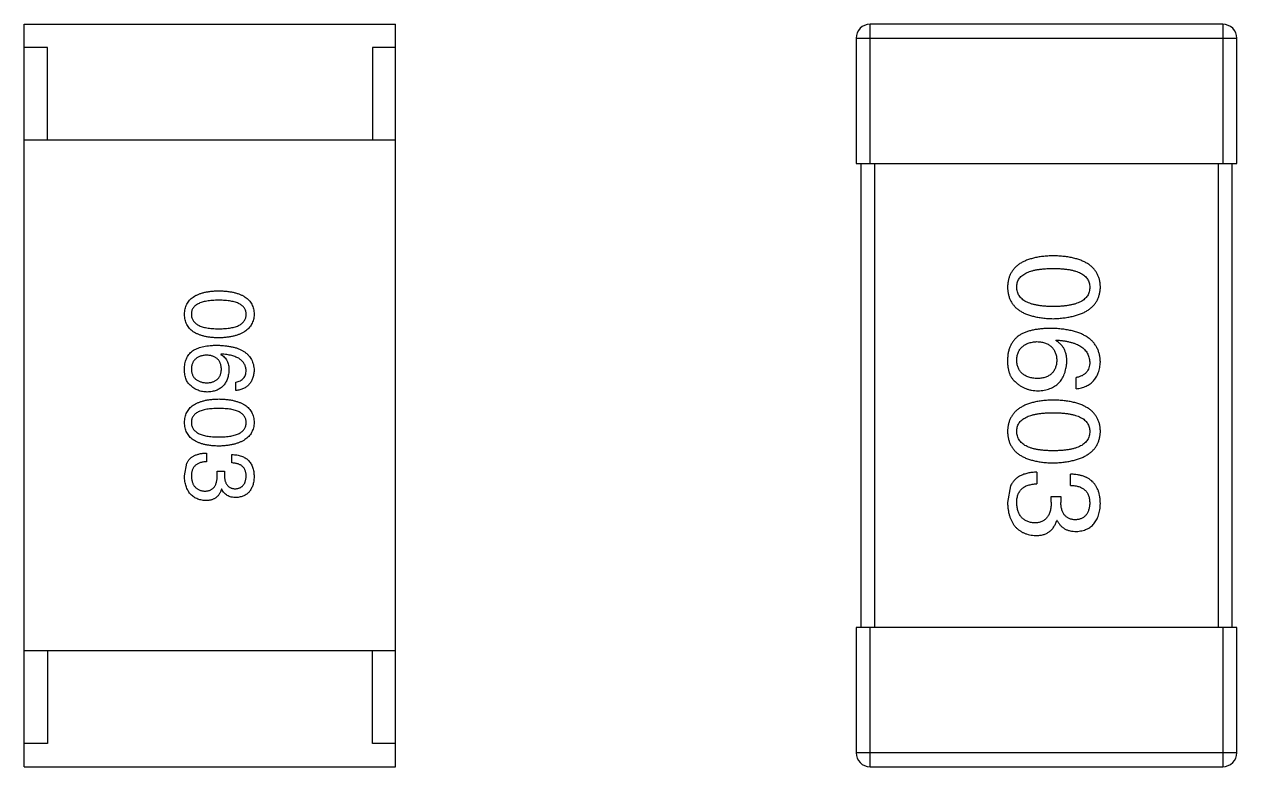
# Model space of a CAD drawing. Header units: inches. Extents: x -36 to 490, y -51 to 98.
# Drawn here: x 355.093 to 357.705, y 8.993 to 10.593 of the extents above; entities that cross this region are included whole.
import ezdxf

# ---------------------------------------------------------------- set-up
doc = ezdxf.new("R2010")
doc.units = ezdxf.units.IN
doc.header["$LTSCALE"] = 1.21
doc.header["$MEASUREMENT"] = 0
doc.layers.get('0').update_dxf_attribs({"linetype": 'CONTINUOUS'})

msp = doc.modelspace()

# ---------------------------------------------------------------- linework, layer by layer
at = {"color": 7, "linetype": 'Continuous'}
for p, q in [((355.0933, 8.9926), (355.0933, 10.5926)), ((355.0933, 10.5926), (355.8933, 10.5926)), ((355.8933, 8.9926), (355.8933, 10.5926)), ((356.9153, 10.2927), (356.9153, 10.5927)), ((357.6753, 10.5927), (356.9153, 10.5927)), ((357.6753, 10.5927), (357.6753, 10.2927)), ((356.8853, 10.5627), (356.8853, 10.2927)), ((356.8853, 10.5627), (357.7053, 10.5627)), ((357.7053, 10.2927), (357.7053, 10.5627)), ((355.1433, 10.5426), (355.0933, 10.5426)), ((355.1433, 10.3426), (355.1433, 10.5426)), ((355.8433, 10.5426), (355.8433, 10.3426)), ((355.8933, 10.5426), (355.8433, 10.5426)), ((355.8933, 10.3426), (355.0933, 10.3426)), ((356.8853, 10.2927), (357.7053, 10.2927)), ((356.8953, 10.2927), (356.8953, 9.2927)), ((356.9253, 9.2927), (356.9253, 10.2927)), ((357.6653, 10.2927), (357.6653, 9.2927)), ((357.6953, 9.2927), (357.6953, 10.2927)), ((357.3153, 9.911), (357.3164, 9.9121)), ((355.5172, 9.8821), (355.5164, 9.8813)), ((355.5492, 9.8035), (355.5492, 9.8215)), ((357.359, 9.8072), (357.359, 9.8312)), ((355.4861, 9.6687), (355.4861, 9.6498)), ((355.5402, 9.6474), (355.5402, 9.6654)), ((355.4385, 9.6195), (355.4434, 9.6465)), ((355.509, 9.6203), (355.509, 9.6293)), ((355.509, 9.6293), (355.5246, 9.6293)), ((355.5246, 9.6293), (355.5246, 9.6195)), ((357.2749, 9.6275), (357.2749, 9.6023)), ((357.347, 9.599), (357.347, 9.6231)), ((355.5189, 9.5908), (355.518, 9.5908)), ((357.2181, 9.5979), (357.2115, 9.5619)), ((357.3055, 9.563), (357.3055, 9.575)), ((357.3055, 9.575), (357.3263, 9.575)), ((357.3263, 9.575), (357.3263, 9.5619)), ((357.3186, 9.5236), (357.3175, 9.5236)), ((356.8853, 9.2927), (356.8853, 9.0227)), ((357.7053, 9.2927), (356.8853, 9.2927)), ((356.9153, 8.9927), (356.9153, 9.2927)), ((357.6753, 9.2927), (357.6753, 8.9927)), ((357.7053, 9.0227), (357.7053, 9.2927)), ((355.8933, 9.2426), (355.0933, 9.2426)), ((355.1433, 9.2426), (355.1433, 9.0426)), ((355.8433, 9.0426), (355.8433, 9.2426)), ((355.1433, 9.0426), (355.0933, 9.0426)), ((355.8933, 9.0426), (355.8433, 9.0426)), ((357.7053, 9.0227), (356.8853, 9.0227)), ((355.0933, 8.9926), (355.8933, 8.9926)), ((356.9153, 8.9927), (357.6753, 8.9927))]:
    msp.add_line(p, q, dxfattribs=at)
for centre, start, end in [((356.9153, 10.5627), 90, 180), ((357.6753, 10.5627), 0, 90), ((356.9153, 9.0227), 180, 270), ((357.6753, 9.0227), 270, 0)]:
    msp.add_arc(centre, 0.03, start, end, dxfattribs=at)
for points, knots in [([(357.3099, 10.0938), (357.3059, 10.0936), (357.2983, 10.0934), (357.2873, 10.0923), (357.277, 10.0909), (357.2674, 10.0888), (357.2586, 10.0864), (357.2506, 10.0834), (357.2432, 10.0799), (357.2367, 10.0759), (357.2308, 10.0714), (357.2258, 10.0664), (357.2215, 10.0609), (357.2179, 10.0549), (357.2152, 10.0483), (357.2131, 10.0413), (357.2119, 10.0338), (357.2116, 10.0286), (357.2115, 10.026)], [0, 0, 0, 0, 0.087693, 0.170223, 0.247496, 0.319826, 0.387768, 0.451403, 0.511459, 0.568358, 0.622671, 0.675251, 0.726739, 0.778422, 0.830759, 0.884394, 0.940865, 1, 1, 1, 1]), ([(357.4115, 10.026), (357.4114, 10.0286), (357.4112, 10.0338), (357.4099, 10.0413), (357.4077, 10.0483), (357.4049, 10.0549), (357.4012, 10.0609), (357.3968, 10.0664), (357.3916, 10.0714), (357.3855, 10.0759), (357.3787, 10.0799), (357.3712, 10.0834), (357.3628, 10.0864), (357.3537, 10.0888), (357.3439, 10.0909), (357.3332, 10.0923), (357.3218, 10.0934), (357.3139, 10.0936), (357.3099, 10.0938)], [0, 0, 0, 0, 0.057911, 0.113262, 0.165956, 0.217443, 0.268511, 0.319665, 0.372, 0.426129, 0.483365, 0.543779, 0.607756, 0.676562, 0.749704, 0.827713, 0.911177, 1, 1, 1, 1]), ([(357.2312, 10.026), (357.2312, 10.0276), (357.2314, 10.0308), (357.2323, 10.0355), (357.2338, 10.0398), (357.2361, 10.0438), (357.2388, 10.0474), (357.2422, 10.0508), (357.2463, 10.0538), (357.2509, 10.0565), (357.2562, 10.0588), (357.262, 10.0609), (357.2685, 10.0626), (357.2756, 10.064), (357.2833, 10.0651), (357.2916, 10.0659), (357.3005, 10.0664), (357.3067, 10.0664), (357.3099, 10.0664)], [0, 0, 0, 0, 0.049766, 0.097012, 0.143225, 0.188786, 0.235079, 0.282962, 0.333687, 0.387747, 0.445963, 0.508657, 0.576545, 0.649868, 0.72822, 0.812712, 0.903543, 1, 1, 1, 1]), ([(357.3099, 10.0664), (357.313, 10.0664), (357.3192, 10.0664), (357.3281, 10.0659), (357.3364, 10.0651), (357.3441, 10.0641), (357.3512, 10.0625), (357.3577, 10.0609), (357.3636, 10.0588), (357.3688, 10.0565), (357.3735, 10.0538), (357.3775, 10.0508), (357.3809, 10.0474), (357.3837, 10.0438), (357.3859, 10.0398), (357.3875, 10.0355), (357.3884, 10.0308), (357.3885, 10.0276), (357.3886, 10.026)], [0, 0, 0, 0, 0.096452, 0.187278, 0.271765, 0.350519, 0.423437, 0.491321, 0.554011, 0.612224, 0.666281, 0.717003, 0.764884, 0.811423, 0.856783, 0.902993, 0.950236, 1, 1, 1, 1]), ([(355.4385, 9.9676), (355.4386, 9.9696), (355.4388, 9.9734), (355.4397, 9.9791), (355.4413, 9.9843), (355.4433, 9.9892), (355.446, 9.9937), (355.4492, 9.9979), (355.453, 10.0016), (355.4574, 10.005), (355.4623, 10.008), (355.4678, 10.0106), (355.4738, 10.0128), (355.4805, 10.0147), (355.4876, 10.0162), (355.4953, 10.0173), (355.5036, 10.0181), (355.5093, 10.0183), (355.5123, 10.0184)], [0, 0, 0, 0, 0.059135, 0.115606, 0.169241, 0.221578, 0.273261, 0.324749, 0.377329, 0.431642, 0.488541, 0.548597, 0.612232, 0.680174, 0.752504, 0.829777, 0.912307, 1, 1, 1, 1]), ([(355.5123, 10.0184), (355.5153, 10.0183), (355.5213, 10.0181), (355.5298, 10.0173), (355.5378, 10.0162), (355.5452, 10.0147), (355.552, 10.0129), (355.5583, 10.0106), (355.5639, 10.008), (355.569, 10.005), (355.5736, 10.0016), (355.5775, 9.9979), (355.5808, 9.9938), (355.5836, 9.9892), (355.5857, 9.9843), (355.5873, 9.9791), (355.5883, 9.9734), (355.5884, 9.9696), (355.5885, 9.9676)], [0, 0, 0, 0, 0.088823, 0.172287, 0.250296, 0.323438, 0.392244, 0.456221, 0.516635, 0.573871, 0.628, 0.680335, 0.731489, 0.782557, 0.834044, 0.886738, 0.942089, 1, 1, 1, 1]), ([(357.2115, 10.026), (357.2116, 10.0234), (357.2119, 10.0182), (357.2131, 10.0107), (357.2152, 10.0037), (357.2179, 9.9971), (357.2215, 9.9911), (357.2258, 9.9856), (357.2308, 9.9806), (357.2366, 9.9761), (357.2432, 9.9721), (357.2505, 9.9686), (357.2586, 9.9656), (357.2674, 9.9632), (357.277, 9.9611), (357.2873, 9.9597), (357.2983, 9.9586), (357.3059, 9.9584), (357.3099, 9.9582)], [0, 0, 0, 0, 0.059134, 0.115603, 0.169236, 0.221572, 0.273254, 0.32474, 0.377319, 0.431815, 0.488555, 0.548609, 0.612242, 0.680182, 0.75251, 0.829782, 0.91231, 1, 1, 1, 1]), ([(357.3099, 9.9845), (357.3067, 9.9845), (357.3007, 9.9846), (357.2919, 9.985), (357.2836, 9.9858), (357.276, 9.987), (357.269, 9.9884), (357.2625, 9.9902), (357.2567, 9.9923), (357.2515, 9.9947), (357.2468, 9.9975), (357.2427, 10.0006), (357.2393, 10.004), (357.2364, 10.0078), (357.2342, 10.0119), (357.2325, 10.0163), (357.2315, 10.021), (357.2313, 10.0243), (357.2312, 10.026)], [0, 0, 0, 0, 0.094834, 0.184067, 0.267029, 0.344713, 0.417334, 0.484367, 0.546941, 0.604717, 0.65953, 0.710539, 0.759381, 0.806382, 0.853027, 0.900623, 0.949121, 1, 1, 1, 1]), ([(357.3099, 9.9582), (357.3139, 9.9584), (357.3217, 9.9588), (357.333, 9.9599), (357.3435, 9.9615), (357.3533, 9.9636), (357.3624, 9.9661), (357.3707, 9.9691), (357.3782, 9.9726), (357.385, 9.9766), (357.391, 9.9811), (357.3963, 9.9861), (357.4008, 9.9916), (357.4045, 9.9975), (357.4074, 10.004), (357.4096, 10.0109), (357.411, 10.0183), (357.4114, 10.0234), (357.4115, 10.026)], [0, 0, 0, 0, 0.088475, 0.171606, 0.249595, 0.322626, 0.391327, 0.455765, 0.516374, 0.573675, 0.628522, 0.681161, 0.732559, 0.783563, 0.83504, 0.887639, 0.942585, 1, 1, 1, 1]), ([(357.3886, 10.026), (357.3885, 10.0243), (357.3884, 10.0211), (357.3875, 10.0163), (357.3859, 10.0119), (357.3838, 10.0077), (357.3809, 10.004), (357.3775, 10.0005), (357.3735, 9.9975), (357.3688, 9.9947), (357.3636, 9.9923), (357.3577, 9.9902), (357.3512, 9.9884), (357.3441, 9.987), (357.3364, 9.9858), (357.3281, 9.985), (357.3192, 9.9846), (357.313, 9.9845), (357.3099, 9.9845)], [0, 0, 0, 0, 0.050604, 0.098688, 0.145699, 0.191791, 0.238625, 0.286717, 0.337546, 0.391814, 0.449755, 0.512106, 0.579685, 0.652048, 0.730262, 0.814146, 0.904281, 1, 1, 1, 1]), ([(355.5123, 9.9979), (355.5099, 9.9979), (355.5053, 9.9978), (355.4986, 9.9975), (355.4924, 9.9969), (355.4866, 9.9961), (355.4813, 9.995), (355.4764, 9.9938), (355.472, 9.9922), (355.4681, 9.9904), (355.4646, 9.9884), (355.4616, 9.9862), (355.459, 9.9837), (355.4569, 9.9809), (355.4552, 9.9779), (355.4541, 9.9747), (355.4534, 9.9712), (355.4533, 9.9688), (355.4533, 9.9676)], [0, 0, 0, 0, 0.096457, 0.187288, 0.27178, 0.350132, 0.423455, 0.491343, 0.554037, 0.612253, 0.666313, 0.717038, 0.764921, 0.811214, 0.856775, 0.902988, 0.950234, 1, 1, 1, 1]), ([(355.5713, 9.9676), (355.5713, 9.9688), (355.5712, 9.9712), (355.5705, 9.9747), (355.5693, 9.9779), (355.5677, 9.9809), (355.5656, 9.9836), (355.563, 9.9862), (355.56, 9.9884), (355.5565, 9.9904), (355.5526, 9.9922), (355.5482, 9.9938), (355.5433, 9.995), (355.538, 9.9961), (355.5322, 9.9969), (355.526, 9.9975), (355.5193, 9.9978), (355.5147, 9.9979), (355.5123, 9.9979)], [0, 0, 0, 0, 0.049764, 0.097007, 0.143217, 0.188577, 0.235116, 0.282997, 0.333719, 0.387776, 0.445989, 0.508679, 0.576563, 0.649481, 0.728235, 0.812722, 0.903548, 1, 1, 1, 1]), ([(355.5123, 9.9168), (355.5093, 9.9169), (355.5036, 9.9171), (355.4953, 9.9178), (355.4876, 9.9189), (355.4805, 9.9204), (355.4738, 9.9223), (355.4678, 9.9245), (355.4623, 9.9271), (355.4574, 9.9301), (355.453, 9.9335), (355.4492, 9.9373), (355.446, 9.9414), (355.4433, 9.9459), (355.4413, 9.9508), (355.4397, 9.9561), (355.4388, 9.9617), (355.4386, 9.9656), (355.4385, 9.9676)], [0, 0, 0, 0, 0.08769, 0.170218, 0.24749, 0.319818, 0.387758, 0.451391, 0.511445, 0.568185, 0.622681, 0.67526, 0.726746, 0.778428, 0.830764, 0.884397, 0.940866, 1, 1, 1, 1]), ([(355.4533, 9.9676), (355.4534, 9.9663), (355.4535, 9.9639), (355.4543, 9.9603), (355.4555, 9.957), (355.4572, 9.9539), (355.4593, 9.9511), (355.462, 9.9485), (355.465, 9.9462), (355.4685, 9.9441), (355.4724, 9.9423), (355.4768, 9.9407), (355.4816, 9.9394), (355.4869, 9.9383), (355.4926, 9.9375), (355.4988, 9.9369), (355.5054, 9.9365), (355.5099, 9.9364), (355.5123, 9.9364)], [0, 0, 0, 0, 0.050879, 0.099377, 0.146973, 0.193618, 0.240619, 0.289461, 0.34047, 0.395283, 0.453059, 0.515633, 0.582666, 0.655287, 0.732971, 0.815933, 0.905166, 1, 1, 1, 1]), ([(355.5123, 9.9364), (355.5147, 9.9364), (355.5193, 9.9365), (355.526, 9.9369), (355.5322, 9.9375), (355.538, 9.9383), (355.5433, 9.9394), (355.5482, 9.9407), (355.5526, 9.9423), (355.5565, 9.9441), (355.56, 9.9462), (355.563, 9.9485), (355.5656, 9.9511), (355.5677, 9.9539), (355.5693, 9.957), (355.5705, 9.9603), (355.5712, 9.9639), (355.5713, 9.9663), (355.5713, 9.9676)], [0, 0, 0, 0, 0.095719, 0.185854, 0.269738, 0.347952, 0.420315, 0.487894, 0.550245, 0.608186, 0.662454, 0.713283, 0.761375, 0.808209, 0.854301, 0.901312, 0.949396, 1, 1, 1, 1]), ([(355.5885, 9.9676), (355.5884, 9.9656), (355.5882, 9.9618), (355.5871, 9.9562), (355.5854, 9.9511), (355.5833, 9.9462), (355.5805, 9.9418), (355.5771, 9.9377), (355.5731, 9.9339), (355.5686, 9.9306), (355.5635, 9.9275), (355.5579, 9.9249), (355.5517, 9.9226), (355.5449, 9.9207), (355.5375, 9.9192), (355.5296, 9.918), (355.5212, 9.9171), (355.5153, 9.9169), (355.5123, 9.9168)], [0, 0, 0, 0, 0.057415, 0.112361, 0.16496, 0.216437, 0.267441, 0.318839, 0.371478, 0.426325, 0.483626, 0.544235, 0.608673, 0.677374, 0.750405, 0.828394, 0.911525, 1, 1, 1, 1]), ([(357.3055, 9.9372), (357.302, 9.9372), (357.2951, 9.9371), (357.2851, 9.9364), (357.2756, 9.9354), (357.2669, 9.9338), (357.2587, 9.9318), (357.2511, 9.9294), (357.2441, 9.9265), (357.2398, 9.9242), (357.2377, 9.923)], [0, 0, 0, 0, 0.151498, 0.29521, 0.430242, 0.557137, 0.677306, 0.790845, 0.898111, 1, 1, 1, 1]), ([(357.4115, 9.8651), (357.4113, 9.8679), (357.411, 9.8735), (357.4095, 9.8815), (357.4073, 9.8889), (357.4042, 9.8959), (357.4004, 9.9023), (357.3956, 9.9082), (357.3902, 9.9135), (357.3839, 9.9183), (357.3768, 9.9225), (357.369, 9.9263), (357.3603, 9.9294), (357.3509, 9.932), (357.3407, 9.9342), (357.3296, 9.9357), (357.3178, 9.9369), (357.3097, 9.9371), (357.3055, 9.9372)], [0, 0, 0, 0, 0.058957, 0.115262, 0.16907, 0.221312, 0.273147, 0.324961, 0.377649, 0.432026, 0.488925, 0.549039, 0.612912, 0.680653, 0.753056, 0.830314, 0.912483, 1, 1, 1, 1]), ([(355.4582, 9.8903), (355.4598, 9.8912), (355.463, 9.893), (355.4682, 9.8951), (355.4739, 9.8969), (355.48, 9.8984), (355.4866, 9.8996), (355.4937, 9.9004), (355.5012, 9.9009), (355.5064, 9.901), (355.509, 9.901)], [0, 0, 0, 0, 0.101889, 0.209155, 0.322694, 0.442863, 0.569758, 0.70479, 0.848502, 1, 1, 1, 1]), ([(355.509, 9.901), (355.5122, 9.9009), (355.5183, 9.9007), (355.5271, 9.8999), (355.5354, 9.8987), (355.5431, 9.8971), (355.5501, 9.8952), (355.5566, 9.8928), (355.5625, 9.89), (355.5678, 9.8868), (355.5725, 9.8832), (355.5766, 9.8792), (355.5802, 9.8748), (355.583, 9.87), (355.5853, 9.8648), (355.587, 9.8592), (355.5881, 9.8532), (355.5884, 9.849), (355.5885, 9.8469)], [0, 0, 0, 0, 0.087517, 0.169686, 0.246944, 0.319347, 0.387088, 0.450961, 0.511075, 0.567974, 0.622351, 0.675039, 0.726853, 0.778688, 0.83093, 0.884738, 0.941043, 1, 1, 1, 1]), ([(357.2377, 9.923), (357.2357, 9.9215), (357.2318, 9.9186), (357.2266, 9.9134), (357.2222, 9.9077), (357.2185, 9.9015), (357.2155, 9.8948), (357.2134, 9.8875), (357.212, 9.8798), (357.2117, 9.8744), (357.2115, 9.8717)], [0, 0, 0, 0, 0.125033, 0.246266, 0.36603, 0.485265, 0.606781, 0.732144, 0.862551, 1, 1, 1, 1]), ([(357.2312, 9.8673), (357.2312, 9.8689), (357.2314, 9.872), (357.2321, 9.8765), (357.233, 9.8807), (357.2343, 9.8846), (357.2358, 9.8883), (357.2378, 9.8916), (357.24, 9.8947), (357.2427, 9.8974), (357.2455, 9.8999), (357.2488, 9.902), (357.2523, 9.9039), (357.2562, 9.9055), (357.2604, 9.9067), (357.265, 9.9077), (357.2698, 9.9085), (357.2732, 9.9087), (357.2749, 9.9088)], [0, 0, 0, 0, 0.070403, 0.137196, 0.200053, 0.260887, 0.31876, 0.37535, 0.430743, 0.485927, 0.541678, 0.598832, 0.657726, 0.719441, 0.783504, 0.851852, 0.923533, 1, 1, 1, 1]), ([(357.2749, 9.9088), (357.2766, 9.9087), (357.2798, 9.9085), (357.2846, 9.9078), (357.289, 9.9068), (357.2931, 9.9055), (357.2969, 9.904), (357.3004, 9.9022), (357.3035, 9.9001), (357.3063, 9.8977), (357.3089, 9.895), (357.3111, 9.892), (357.313, 9.8888), (357.3145, 9.8852), (357.3158, 9.8814), (357.3167, 9.8773), (357.3173, 9.8729), (357.3175, 9.8699), (357.3175, 9.8684)], [0, 0, 0, 0, 0.076072, 0.148369, 0.216753, 0.281358, 0.342792, 0.401604, 0.458929, 0.514444, 0.569818, 0.625343, 0.681554, 0.739608, 0.800134, 0.863477, 0.929547, 1, 1, 1, 1]), ([(357.3394, 9.8651), (357.3393, 9.8677), (357.3392, 9.8728), (357.3381, 9.8802), (357.3361, 9.8869), (357.3336, 9.893), (357.3301, 9.8985), (357.326, 9.9034), (357.321, 9.9076), (357.3172, 9.9099), (357.3153, 9.911)], [0, 0, 0, 0, 0.144617, 0.279572, 0.40596, 0.526097, 0.64389, 0.760003, 0.877724, 1, 1, 1, 1]), ([(357.3164, 9.9121), (357.3192, 9.9119), (357.3247, 9.9115), (357.3327, 9.9105), (357.3401, 9.9092), (357.347, 9.9076), (357.3534, 9.9057), (357.3593, 9.9036), (357.3646, 9.9011), (357.3694, 9.8983), (357.3737, 9.8952), (357.3774, 9.8918), (357.3807, 9.8881), (357.3833, 9.8841), (357.3855, 9.8798), (357.387, 9.8751), (357.3882, 9.8702), (357.3884, 9.8668), (357.3886, 9.8651)], [0, 0, 0, 0, 0.089218, 0.173709, 0.252753, 0.326963, 0.397099, 0.462534, 0.524018, 0.582178, 0.637235, 0.689955, 0.741228, 0.791618, 0.841661, 0.892925, 0.945259, 1, 1, 1, 1]), ([(355.4385, 9.8518), (355.4386, 9.8539), (355.4389, 9.8579), (355.44, 9.8637), (355.4415, 9.8691), (355.4438, 9.8742), (355.4465, 9.8789), (355.4498, 9.8831), (355.4537, 9.887), (355.4567, 9.8892), (355.4582, 9.8903)], [0, 0, 0, 0, 0.137449, 0.267856, 0.393219, 0.514735, 0.63397, 0.753734, 0.874967, 1, 1, 1, 1]), ([(355.4861, 9.8797), (355.4848, 9.8796), (355.4823, 9.8795), (355.4786, 9.8789), (355.4752, 9.8781), (355.4721, 9.8772), (355.4691, 9.876), (355.4665, 9.8746), (355.464, 9.873), (355.4619, 9.8711), (355.4599, 9.8691), (355.4582, 9.8668), (355.4568, 9.8643), (355.4556, 9.8615), (355.4546, 9.8586), (355.4539, 9.8554), (355.4534, 9.8521), (355.4533, 9.8497), (355.4533, 9.8485)], [0, 0, 0, 0, 0.076467, 0.148148, 0.216496, 0.280559, 0.342274, 0.401168, 0.458322, 0.514073, 0.569257, 0.62465, 0.68124, 0.739113, 0.799947, 0.862804, 0.929597, 1, 1, 1, 1]), ([(355.518, 9.8494), (355.518, 9.8505), (355.5179, 9.8528), (355.5174, 9.8561), (355.5167, 9.8591), (355.5158, 9.862), (355.5146, 9.8647), (355.5132, 9.8671), (355.5116, 9.8693), (355.5097, 9.8713), (355.5075, 9.8731), (355.5052, 9.8747), (355.5026, 9.8761), (355.4997, 9.8772), (355.4966, 9.8782), (355.4933, 9.8789), (355.4898, 9.8794), (355.4873, 9.8796), (355.4861, 9.8797)], [0, 0, 0, 0, 0.070453, 0.136523, 0.199866, 0.260392, 0.318446, 0.374657, 0.430182, 0.485556, 0.541071, 0.598396, 0.657208, 0.718642, 0.783247, 0.851631, 0.923928, 1, 1, 1, 1]), ([(355.5164, 9.8813), (355.5178, 9.8805), (355.5206, 9.8788), (355.5244, 9.8756), (355.5275, 9.8719), (355.5301, 9.8678), (355.532, 9.8632), (355.5334, 9.8582), (355.5343, 9.8527), (355.5344, 9.8489), (355.5344, 9.8469)], [0, 0, 0, 0, 0.122276, 0.239997, 0.35611, 0.473903, 0.59404, 0.720428, 0.855383, 1, 1, 1, 1]), ([(355.5713, 9.8469), (355.5712, 9.8482), (355.571, 9.8507), (355.5702, 9.8544), (355.569, 9.8579), (355.5673, 9.8611), (355.5654, 9.8642), (355.563, 9.8669), (355.5601, 9.8694), (355.557, 9.8718), (355.5534, 9.8739), (355.5494, 9.8757), (355.545, 9.8774), (355.5402, 9.8788), (355.535, 9.88), (355.5294, 9.8809), (355.5234, 9.8817), (355.5193, 9.882), (355.5172, 9.8821)], [0, 0, 0, 0, 0.054741, 0.107075, 0.158339, 0.208382, 0.258772, 0.310045, 0.362765, 0.417822, 0.475982, 0.537466, 0.602901, 0.673037, 0.747247, 0.826291, 0.910782, 1, 1, 1, 1]), ([(355.4508, 9.8149), (355.4498, 9.8159), (355.4476, 9.8178), (355.445, 9.8212), (355.4428, 9.8251), (355.4411, 9.8296), (355.4397, 9.8344), (355.4389, 9.8398), (355.4384, 9.8457), (355.4385, 9.8497), (355.4385, 9.8518)], [0, 0, 0, 0, 0.105033, 0.21147, 0.321511, 0.438526, 0.563605, 0.698055, 0.843218, 1, 1, 1, 1]), ([(355.4533, 9.8485), (355.4534, 9.8474), (355.4536, 9.8453), (355.4541, 9.8422), (355.4549, 9.8393), (355.4559, 9.8366), (355.4572, 9.8341), (355.4587, 9.8318), (355.4605, 9.8297), (355.4625, 9.8278), (355.4647, 9.8261), (355.4672, 9.8246), (355.4699, 9.8233), (355.4728, 9.8222), (355.476, 9.8213), (355.4794, 9.8206), (355.4831, 9.8201), (355.4856, 9.8199), (355.4869, 9.8199)], [0, 0, 0, 0, 0.066682, 0.130303, 0.190802, 0.248749, 0.30534, 0.361219, 0.415721, 0.471765, 0.528279, 0.586428, 0.64659, 0.710143, 0.776461, 0.846692, 0.921137, 1, 1, 1, 1]), ([(355.4869, 9.8199), (355.4881, 9.8199), (355.4905, 9.8201), (355.494, 9.8206), (355.4972, 9.8214), (355.5002, 9.8222), (355.5029, 9.8234), (355.5055, 9.8247), (355.5078, 9.8263), (355.5099, 9.828), (355.5117, 9.83), (355.5133, 9.8321), (355.5147, 9.8345), (355.5158, 9.8371), (355.5168, 9.8399), (355.5174, 9.8429), (355.5179, 9.846), (355.518, 9.8482), (355.518, 9.8494)], [0, 0, 0, 0, 0.076288, 0.14871, 0.216387, 0.281386, 0.342528, 0.402111, 0.4591, 0.514852, 0.569974, 0.625644, 0.682226, 0.740156, 0.800362, 0.863471, 0.930116, 1, 1, 1, 1]), ([(357.2115, 9.8717), (357.2115, 9.8689), (357.2114, 9.8634), (357.212, 9.8556), (357.2131, 9.8485), (357.2149, 9.842), (357.2172, 9.8361), (357.2202, 9.8309), (357.2237, 9.8263), (357.2265, 9.8237), (357.2279, 9.8225)], [0, 0, 0, 0, 0.156782, 0.301945, 0.436395, 0.561474, 0.678489, 0.78853, 0.894967, 1, 1, 1, 1]), ([(357.276, 9.829), (357.2743, 9.8291), (357.2709, 9.8294), (357.266, 9.8301), (357.2615, 9.831), (357.2572, 9.8322), (357.2533, 9.8336), (357.2497, 9.8354), (357.2464, 9.8373), (357.2435, 9.8396), (357.2408, 9.8422), (357.2384, 9.845), (357.2364, 9.848), (357.2347, 9.8514), (357.2333, 9.855), (357.2323, 9.8588), (357.2316, 9.863), (357.2313, 9.8658), (357.2312, 9.8673)], [0, 0, 0, 0, 0.078863, 0.153308, 0.223539, 0.289857, 0.35341, 0.413572, 0.471721, 0.528235, 0.584279, 0.638781, 0.69466, 0.751251, 0.809198, 0.869697, 0.933318, 1, 1, 1, 1]), ([(357.3175, 9.8684), (357.3175, 9.8669), (357.3173, 9.864), (357.3167, 9.8597), (357.3158, 9.8557), (357.3146, 9.852), (357.313, 9.8486), (357.3112, 9.8454), (357.3091, 9.8425), (357.3066, 9.8399), (357.3038, 9.8376), (357.3008, 9.8355), (357.2974, 9.8338), (357.2937, 9.8322), (357.2897, 9.831), (357.2854, 9.83), (357.2808, 9.8294), (357.2776, 9.8291), (357.276, 9.829)], [0, 0, 0, 0, 0.069884, 0.136529, 0.199638, 0.259844, 0.317774, 0.374356, 0.430026, 0.485148, 0.5409, 0.597889, 0.657472, 0.718614, 0.783613, 0.85129, 0.923712, 1, 1, 1, 1]), ([(357.2771, 9.8028), (357.2794, 9.8029), (357.284, 9.8032), (357.2906, 9.8042), (357.2968, 9.8056), (357.3027, 9.8074), (357.3081, 9.8097), (357.313, 9.8125), (357.3176, 9.8157), (357.3217, 9.8194), (357.3254, 9.8236), (357.3287, 9.8281), (357.3315, 9.8332), (357.3339, 9.8387), (357.336, 9.8447), (357.3375, 9.8511), (357.3387, 9.8579), (357.3392, 9.8627), (357.3394, 9.8651)], [0, 0, 0, 0, 0.071527, 0.139094, 0.20346, 0.264939, 0.323904, 0.381383, 0.437591, 0.493343, 0.549401, 0.606085, 0.664838, 0.725424, 0.788712, 0.855452, 0.925772, 1, 1, 1, 1]), ([(357.3886, 9.8651), (357.3885, 9.8628), (357.3884, 9.8585), (357.3869, 9.8524), (357.3846, 9.847), (357.3813, 9.8423), (357.3771, 9.8383), (357.3719, 9.8352), (357.3658, 9.8327), (357.3614, 9.8317), (357.359, 9.8312)], [0, 0, 0, 0, 0.136586, 0.261496, 0.378089, 0.490612, 0.605522, 0.725767, 0.8561, 1, 1, 1, 1]), ([(357.359, 9.8072), (357.361, 9.8074), (357.3649, 9.8079), (357.3706, 9.8092), (357.3759, 9.8108), (357.3808, 9.8128), (357.3853, 9.8151), (357.3895, 9.8178), (357.3934, 9.8209), (357.3968, 9.8243), (357.3999, 9.8282), (357.4027, 9.8323), (357.4051, 9.8369), (357.4071, 9.8419), (357.4088, 9.8472), (357.4101, 9.8528), (357.411, 9.8588), (357.4113, 9.863), (357.4115, 9.8651)], [0, 0, 0, 0, 0.06947, 0.136096, 0.199592, 0.260665, 0.319672, 0.377156, 0.433415, 0.489984, 0.546535, 0.604276, 0.663499, 0.725182, 0.788953, 0.855683, 0.926216, 1, 1, 1, 1]), ([(355.5344, 9.8469), (355.5343, 9.8451), (355.5339, 9.8415), (355.533, 9.8364), (355.5319, 9.8316), (355.5304, 9.8271), (355.5285, 9.823), (355.5264, 9.8192), (355.5239, 9.8158), (355.5212, 9.8126), (355.5181, 9.8098), (355.5146, 9.8075), (355.5109, 9.8053), (355.5069, 9.8036), (355.5025, 9.8023), (355.4979, 9.8012), (355.4929, 9.8005), (355.4895, 9.8003), (355.4877, 9.8002)], [0, 0, 0, 0, 0.074228, 0.144548, 0.211288, 0.274576, 0.335162, 0.393915, 0.450599, 0.506657, 0.562409, 0.618617, 0.676096, 0.735061, 0.79654, 0.860906, 0.928473, 1, 1, 1, 1]), ([(355.5492, 9.8215), (355.5509, 9.8219), (355.5542, 9.8226), (355.5588, 9.8244), (355.5627, 9.8268), (355.5659, 9.8298), (355.5683, 9.8333), (355.5701, 9.8374), (355.5712, 9.842), (355.5713, 9.8452), (355.5713, 9.8469)], [0, 0, 0, 0, 0.1439, 0.274233, 0.394478, 0.509388, 0.621911, 0.738504, 0.863414, 1, 1, 1, 1]), ([(355.5885, 9.8469), (355.5884, 9.8453), (355.5881, 9.8422), (355.5874, 9.8377), (355.5865, 9.8334), (355.5852, 9.8295), (355.5837, 9.8258), (355.5819, 9.8223), (355.5798, 9.8192), (355.5775, 9.8163), (355.5749, 9.8137), (355.572, 9.8114), (355.5689, 9.8094), (355.5655, 9.8076), (355.5618, 9.8061), (355.5578, 9.805), (355.5536, 9.804), (355.5507, 9.8036), (355.5492, 9.8035)], [0, 0, 0, 0, 0.073784, 0.144317, 0.211047, 0.274818, 0.336501, 0.395724, 0.453465, 0.510016, 0.566585, 0.622844, 0.680328, 0.739335, 0.800408, 0.863904, 0.93053, 1, 1, 1, 1]), ([(357.2279, 9.8225), (357.2296, 9.8209), (357.2331, 9.8178), (357.2386, 9.8138), (357.2445, 9.8104), (357.2505, 9.8076), (357.2568, 9.8055), (357.2634, 9.8039), (357.2701, 9.803), (357.2747, 9.8029), (357.2771, 9.8028)], [0, 0, 0, 0, 0.129393, 0.255335, 0.378531, 0.500878, 0.622934, 0.746191, 0.87096, 1, 1, 1, 1]), ([(355.4877, 9.8002), (355.486, 9.8002), (355.4825, 9.8003), (355.4774, 9.801), (355.4725, 9.8022), (355.4678, 9.8038), (355.4633, 9.8059), (355.4589, 9.8084), (355.4547, 9.8114), (355.4521, 9.8138), (355.4508, 9.8149)], [0, 0, 0, 0, 0.12904, 0.253809, 0.377066, 0.499122, 0.621469, 0.744665, 0.870607, 1, 1, 1, 1]), ([(355.4385, 9.7344), (355.4386, 9.7364), (355.4388, 9.7403), (355.4397, 9.7459), (355.4413, 9.7512), (355.4433, 9.7561), (355.446, 9.7606), (355.4492, 9.7647), (355.453, 9.7685), (355.4574, 9.7718), (355.4623, 9.7749), (355.4678, 9.7774), (355.4738, 9.7797), (355.4805, 9.7816), (355.4876, 9.7831), (355.4953, 9.7842), (355.5036, 9.7849), (355.5093, 9.7851), (355.5123, 9.7852)], [0, 0, 0, 0, 0.059135, 0.115606, 0.169241, 0.221578, 0.273261, 0.324749, 0.377329, 0.431642, 0.488541, 0.548597, 0.612232, 0.680174, 0.752504, 0.829777, 0.912307, 1, 1, 1, 1]), ([(355.5123, 9.7852), (355.5153, 9.7851), (355.5213, 9.7849), (355.5298, 9.7842), (355.5378, 9.7831), (355.5452, 9.7816), (355.552, 9.7797), (355.5583, 9.7774), (355.5639, 9.7749), (355.569, 9.7718), (355.5736, 9.7685), (355.5775, 9.7647), (355.5808, 9.7606), (355.5836, 9.7561), (355.5857, 9.7512), (355.5873, 9.7459), (355.5883, 9.7403), (355.5884, 9.7364), (355.5885, 9.7344)], [0, 0, 0, 0, 0.088823, 0.172287, 0.250296, 0.323438, 0.392244, 0.456221, 0.516635, 0.573871, 0.628, 0.680335, 0.731489, 0.782557, 0.834044, 0.886738, 0.942089, 1, 1, 1, 1]), ([(357.3099, 9.7829), (357.3059, 9.7828), (357.2983, 9.7825), (357.2873, 9.7815), (357.277, 9.78), (357.2674, 9.778), (357.2586, 9.7755), (357.2506, 9.7725), (357.2432, 9.769), (357.2367, 9.765), (357.2308, 9.7606), (357.2258, 9.7555), (357.2215, 9.75), (357.2179, 9.744), (357.2152, 9.7375), (357.2131, 9.7305), (357.2119, 9.723), (357.2116, 9.7178), (357.2115, 9.7151)], [0, 0, 0, 0, 0.087693, 0.170223, 0.247496, 0.319826, 0.387768, 0.451403, 0.511459, 0.568358, 0.622671, 0.675251, 0.726739, 0.778422, 0.830759, 0.884394, 0.940865, 1, 1, 1, 1]), ([(357.4115, 9.7151), (357.4114, 9.7178), (357.4112, 9.723), (357.4099, 9.7305), (357.4077, 9.7375), (357.4049, 9.744), (357.4012, 9.75), (357.3968, 9.7555), (357.3916, 9.7606), (357.3855, 9.765), (357.3787, 9.769), (357.3712, 9.7725), (357.3628, 9.7755), (357.3537, 9.778), (357.3439, 9.78), (357.3332, 9.7815), (357.3218, 9.7825), (357.3139, 9.7828), (357.3099, 9.7829)], [0, 0, 0, 0, 0.057911, 0.113262, 0.165956, 0.217443, 0.268511, 0.319665, 0.372, 0.426129, 0.483365, 0.543779, 0.607756, 0.676562, 0.749704, 0.827713, 0.911177, 1, 1, 1, 1]), ([(355.5123, 9.7648), (355.5099, 9.7647), (355.5053, 9.7647), (355.4986, 9.7643), (355.4924, 9.7638), (355.4866, 9.763), (355.4813, 9.7618), (355.4764, 9.7606), (355.472, 9.7591), (355.4681, 9.7573), (355.4646, 9.7553), (355.4616, 9.753), (355.459, 9.7505), (355.4569, 9.7477), (355.4552, 9.7448), (355.4541, 9.7415), (355.4534, 9.738), (355.4533, 9.7357), (355.4533, 9.7344)], [0, 0, 0, 0, 0.096457, 0.187288, 0.27178, 0.350132, 0.423455, 0.491343, 0.554037, 0.612253, 0.666313, 0.717038, 0.764921, 0.811214, 0.856775, 0.902988, 0.950234, 1, 1, 1, 1]), ([(355.5713, 9.7344), (355.5713, 9.7357), (355.5712, 9.738), (355.5705, 9.7415), (355.5693, 9.7448), (355.5677, 9.7478), (355.5656, 9.7505), (355.563, 9.753), (355.56, 9.7553), (355.5565, 9.7573), (355.5526, 9.7591), (355.5482, 9.7606), (355.5433, 9.7618), (355.538, 9.763), (355.5322, 9.7638), (355.526, 9.7643), (355.5193, 9.7647), (355.5147, 9.7647), (355.5123, 9.7648)], [0, 0, 0, 0, 0.049764, 0.097007, 0.143217, 0.188577, 0.235116, 0.282997, 0.333719, 0.387776, 0.445989, 0.508679, 0.576563, 0.649481, 0.728235, 0.812722, 0.903548, 1, 1, 1, 1]), ([(357.2312, 9.7151), (357.2312, 9.7168), (357.2314, 9.72), (357.2323, 9.7246), (357.2338, 9.7289), (357.2361, 9.7329), (357.2388, 9.7366), (357.2422, 9.7399), (357.2463, 9.7429), (357.2509, 9.7456), (357.2562, 9.748), (357.262, 9.75), (357.2685, 9.7517), (357.2756, 9.7532), (357.2833, 9.7542), (357.2916, 9.755), (357.3005, 9.7555), (357.3067, 9.7555), (357.3099, 9.7556)], [0, 0, 0, 0, 0.049766, 0.097012, 0.143225, 0.188786, 0.235079, 0.282962, 0.333687, 0.387747, 0.445963, 0.508657, 0.576545, 0.649868, 0.72822, 0.812712, 0.903543, 1, 1, 1, 1]), ([(357.3099, 9.7556), (357.313, 9.7555), (357.3192, 9.7555), (357.3281, 9.755), (357.3364, 9.7542), (357.3441, 9.7532), (357.3512, 9.7517), (357.3577, 9.75), (357.3636, 9.748), (357.3688, 9.7456), (357.3735, 9.7429), (357.3775, 9.7399), (357.3809, 9.7366), (357.3837, 9.7329), (357.3859, 9.7289), (357.3875, 9.7246), (357.3884, 9.72), (357.3885, 9.7168), (357.3886, 9.7151)], [0, 0, 0, 0, 0.096452, 0.187278, 0.271765, 0.350519, 0.423437, 0.491321, 0.554011, 0.612224, 0.666281, 0.717003, 0.764884, 0.811423, 0.856783, 0.902993, 0.950236, 1, 1, 1, 1]), ([(355.5123, 9.6836), (355.5093, 9.6837), (355.5036, 9.6839), (355.4953, 9.6847), (355.4876, 9.6858), (355.4805, 9.6873), (355.4738, 9.6892), (355.4678, 9.6914), (355.4623, 9.694), (355.4574, 9.697), (355.453, 9.7004), (355.4492, 9.7041), (355.446, 9.7083), (355.4433, 9.7128), (355.4413, 9.7177), (355.4397, 9.7229), (355.4388, 9.7286), (355.4386, 9.7324), (355.4385, 9.7344)], [0, 0, 0, 0, 0.08769, 0.170218, 0.24749, 0.319818, 0.387758, 0.451391, 0.511445, 0.568185, 0.622681, 0.67526, 0.726746, 0.778428, 0.830764, 0.884397, 0.940866, 1, 1, 1, 1]), ([(355.4533, 9.7344), (355.4534, 9.7332), (355.4535, 9.7307), (355.4543, 9.7271), (355.4555, 9.7238), (355.4572, 9.7207), (355.4593, 9.7179), (355.462, 9.7154), (355.465, 9.713), (355.4685, 9.711), (355.4724, 9.7091), (355.4768, 9.7076), (355.4816, 9.7062), (355.4869, 9.7051), (355.4926, 9.7043), (355.4988, 9.7037), (355.5054, 9.7033), (355.5099, 9.7033), (355.5123, 9.7033)], [0, 0, 0, 0, 0.050879, 0.099377, 0.146973, 0.193618, 0.240619, 0.289461, 0.34047, 0.395283, 0.453059, 0.515633, 0.582666, 0.655287, 0.732971, 0.815933, 0.905166, 1, 1, 1, 1]), ([(355.5123, 9.7033), (355.5147, 9.7033), (355.5193, 9.7033), (355.526, 9.7037), (355.5322, 9.7043), (355.538, 9.7051), (355.5433, 9.7062), (355.5482, 9.7075), (355.5526, 9.7091), (355.5565, 9.7109), (355.56, 9.713), (355.563, 9.7153), (355.5656, 9.7179), (355.5677, 9.7207), (355.5693, 9.7238), (355.5705, 9.7271), (355.5712, 9.7307), (355.5713, 9.7332), (355.5713, 9.7344)], [0, 0, 0, 0, 0.095719, 0.185854, 0.269738, 0.347952, 0.420315, 0.487894, 0.550245, 0.608186, 0.662454, 0.713283, 0.761375, 0.808209, 0.854301, 0.901312, 0.949396, 1, 1, 1, 1]), ([(355.5885, 9.7344), (355.5884, 9.7325), (355.5882, 9.7286), (355.5871, 9.7231), (355.5854, 9.7179), (355.5833, 9.7131), (355.5805, 9.7086), (355.5771, 9.7045), (355.5731, 9.7008), (355.5686, 9.6974), (355.5635, 9.6944), (355.5579, 9.6918), (355.5517, 9.6895), (355.5449, 9.6876), (355.5375, 9.6861), (355.5296, 9.6848), (355.5212, 9.684), (355.5153, 9.6837), (355.5123, 9.6836)], [0, 0, 0, 0, 0.057415, 0.112361, 0.16496, 0.216437, 0.267441, 0.318839, 0.371478, 0.426325, 0.483626, 0.544235, 0.608673, 0.677374, 0.750405, 0.828394, 0.911525, 1, 1, 1, 1]), ([(357.2115, 9.7151), (357.2116, 9.7125), (357.2119, 9.7073), (357.2131, 9.6998), (357.2152, 9.6928), (357.2179, 9.6863), (357.2215, 9.6802), (357.2258, 9.6747), (357.2308, 9.6697), (357.2366, 9.6652), (357.2432, 9.6612), (357.2505, 9.6578), (357.2586, 9.6548), (357.2674, 9.6523), (357.277, 9.6503), (357.2873, 9.6488), (357.2983, 9.6478), (357.3059, 9.6475), (357.3099, 9.6474)], [0, 0, 0, 0, 0.059134, 0.115603, 0.169236, 0.221572, 0.273254, 0.32474, 0.377319, 0.431815, 0.488555, 0.548609, 0.612242, 0.680182, 0.75251, 0.829782, 0.91231, 1, 1, 1, 1]), ([(357.3099, 9.6736), (357.3067, 9.6736), (357.3007, 9.6737), (357.2919, 9.6742), (357.2836, 9.675), (357.276, 9.6761), (357.269, 9.6775), (357.2625, 9.6793), (357.2567, 9.6814), (357.2515, 9.6838), (357.2468, 9.6866), (357.2427, 9.6897), (357.2393, 9.6931), (357.2364, 9.6969), (357.2342, 9.701), (357.2325, 9.7054), (357.2315, 9.7102), (357.2313, 9.7135), (357.2312, 9.7151)], [0, 0, 0, 0, 0.094834, 0.184067, 0.267029, 0.344713, 0.417334, 0.484367, 0.546941, 0.604717, 0.65953, 0.710539, 0.759381, 0.806382, 0.853027, 0.900623, 0.949121, 1, 1, 1, 1]), ([(357.3099, 9.6474), (357.3139, 9.6475), (357.3217, 9.6479), (357.333, 9.649), (357.3435, 9.6506), (357.3533, 9.6527), (357.3624, 9.6552), (357.3707, 9.6582), (357.3782, 9.6618), (357.385, 9.6658), (357.391, 9.6703), (357.3963, 9.6752), (357.4008, 9.6807), (357.4045, 9.6867), (357.4074, 9.6931), (357.4096, 9.7), (357.411, 9.7074), (357.4114, 9.7125), (357.4115, 9.7151)], [0, 0, 0, 0, 0.088475, 0.171606, 0.249595, 0.322626, 0.391327, 0.455765, 0.516374, 0.573675, 0.628522, 0.681161, 0.732559, 0.783563, 0.83504, 0.887639, 0.942585, 1, 1, 1, 1]), ([(357.3886, 9.7151), (357.3885, 9.7135), (357.3884, 9.7102), (357.3875, 9.7054), (357.3859, 9.701), (357.3838, 9.6969), (357.3809, 9.6931), (357.3775, 9.6897), (357.3735, 9.6866), (357.3688, 9.6838), (357.3636, 9.6814), (357.3577, 9.6793), (357.3512, 9.6775), (357.3441, 9.6761), (357.3364, 9.675), (357.3281, 9.6742), (357.3192, 9.6737), (357.313, 9.6736), (357.3099, 9.6736)], [0, 0, 0, 0, 0.050604, 0.098688, 0.145699, 0.191791, 0.238625, 0.286717, 0.337546, 0.391814, 0.449755, 0.512106, 0.579685, 0.652048, 0.730262, 0.814146, 0.904281, 1, 1, 1, 1]), ([(355.4434, 9.6465), (355.4439, 9.6474), (355.4447, 9.6491), (355.4462, 9.6516), (355.4479, 9.6538), (355.4498, 9.6559), (355.4518, 9.6579), (355.454, 9.6597), (355.4564, 9.6613), (355.459, 9.6628), (355.4618, 9.6641), (355.4647, 9.6652), (355.4678, 9.6662), (355.4711, 9.667), (355.4746, 9.6677), (355.4783, 9.6682), (355.4821, 9.6685), (355.4847, 9.6686), (355.4861, 9.6687)], [0, 0, 0, 0, 0.056906, 0.113264, 0.168825, 0.223843, 0.279195, 0.335267, 0.392098, 0.450414, 0.51054, 0.572219, 0.636652, 0.703156, 0.773102, 0.845505, 0.921063, 1, 1, 1, 1]), ([(355.5402, 9.6654), (355.5421, 9.6653), (355.5458, 9.6652), (355.5512, 9.6646), (355.5563, 9.6636), (355.561, 9.6622), (355.5653, 9.6605), (355.5693, 9.6584), (355.5729, 9.656), (355.5761, 9.6531), (355.5789, 9.65), (355.5814, 9.6464), (355.5836, 9.6426), (355.5853, 9.6383), (355.5867, 9.6337), (355.5876, 9.6287), (355.5883, 9.6234), (355.5885, 9.6197), (355.5885, 9.6178)], [0, 0, 0, 0, 0.074804, 0.144899, 0.211458, 0.274554, 0.334363, 0.392059, 0.448123, 0.503024, 0.558154, 0.613471, 0.670844, 0.729926, 0.792003, 0.857405, 0.926768, 1, 1, 1, 1]), ([(355.4861, 9.6498), (355.4847, 9.6498), (355.4822, 9.6497), (355.4784, 9.6492), (355.475, 9.6485), (355.4718, 9.6476), (355.4688, 9.6465), (355.4661, 9.6451), (355.4636, 9.6435), (355.4614, 9.6417), (355.4595, 9.6396), (355.4578, 9.6373), (355.4564, 9.6347), (355.4553, 9.632), (355.4544, 9.629), (355.4537, 9.6257), (355.4533, 9.6223), (355.4533, 9.6199), (355.4533, 9.6187)], [0, 0, 0, 0, 0.07723, 0.149593, 0.217944, 0.282232, 0.34411, 0.402297, 0.458791, 0.513966, 0.568538, 0.623291, 0.679957, 0.737243, 0.798142, 0.86118, 0.928728, 1, 1, 1, 1]), ([(355.5713, 9.6187), (355.5713, 9.6198), (355.5712, 9.622), (355.5709, 9.6252), (355.5703, 9.6281), (355.5694, 9.6309), (355.5683, 9.6334), (355.567, 9.6358), (355.5654, 9.6379), (355.5636, 9.6398), (355.5615, 9.6415), (355.5591, 9.643), (355.5566, 9.6443), (355.5538, 9.6453), (355.5507, 9.6462), (355.5474, 9.6468), (355.5439, 9.6472), (355.5414, 9.6473), (355.5402, 9.6474)], [0, 0, 0, 0, 0.069877, 0.136363, 0.198671, 0.257968, 0.315462, 0.370709, 0.425568, 0.479847, 0.535753, 0.592303, 0.651386, 0.713311, 0.778642, 0.84836, 0.921866, 1, 1, 1, 1]), ([(355.4844, 9.5662), (355.4826, 9.5663), (355.4791, 9.5666), (355.4741, 9.5675), (355.4694, 9.5687), (355.465, 9.5704), (355.4609, 9.5724), (355.4572, 9.5748), (355.4538, 9.5776), (355.4507, 9.5807), (355.448, 9.5843), (355.4457, 9.5882), (355.4436, 9.5925), (355.4419, 9.5972), (355.4406, 9.6022), (355.4395, 9.6076), (355.4388, 9.6134), (355.4386, 9.6174), (355.4385, 9.6195)], [0, 0, 0, 0, 0.068236, 0.132937, 0.194125, 0.253174, 0.310181, 0.365986, 0.421096, 0.476216, 0.532352, 0.590232, 0.649824, 0.71274, 0.778406, 0.848058, 0.921922, 1, 1, 1, 1]), ([(355.4533, 9.6187), (355.4534, 9.6174), (355.4535, 9.6151), (355.4541, 9.6116), (355.4547, 9.6084), (355.4556, 9.6053), (355.4567, 9.6025), (355.458, 9.6), (355.4595, 9.5976), (355.4612, 9.5955), (355.4631, 9.5936), (355.4652, 9.5919), (355.4675, 9.5905), (355.47, 9.5893), (355.4727, 9.5882), (355.4756, 9.5875), (355.4787, 9.5869), (355.4809, 9.5868), (355.482, 9.5867)], [0, 0, 0, 0, 0.076694, 0.149502, 0.218019, 0.283183, 0.345589, 0.405199, 0.462852, 0.519478, 0.575313, 0.630559, 0.687006, 0.744638, 0.804006, 0.866059, 0.931486, 1, 1, 1, 1]), ([(355.482, 9.5867), (355.4831, 9.5867), (355.4852, 9.5868), (355.4883, 9.5872), (355.4911, 9.5878), (355.4938, 9.5887), (355.4962, 9.5899), (355.4985, 9.5914), (355.5005, 9.5931), (355.5023, 9.5951), (355.5039, 9.5973), (355.5053, 9.5998), (355.5064, 9.6026), (355.5074, 9.6057), (355.5081, 9.609), (355.5086, 9.6125), (355.509, 9.6163), (355.509, 9.619), (355.509, 9.6203)], [0, 0, 0, 0, 0.066518, 0.129194, 0.188613, 0.245254, 0.300032, 0.353805, 0.407079, 0.461108, 0.516272, 0.574141, 0.634837, 0.699275, 0.767504, 0.840272, 0.917505, 1, 1, 1, 1]), ([(355.5246, 9.6195), (355.5246, 9.6184), (355.5247, 9.6163), (355.5251, 9.6132), (355.5256, 9.6103), (355.5263, 9.6076), (355.5272, 9.6052), (355.5283, 9.6029), (355.5295, 9.6008), (355.5309, 9.599), (355.5325, 9.5973), (355.5343, 9.5959), (355.5362, 9.5946), (355.5383, 9.5936), (355.5405, 9.5928), (355.543, 9.5922), (355.5456, 9.5918), (355.5474, 9.5917), (355.5484, 9.5916)], [0, 0, 0, 0, 0.079415, 0.154091, 0.22508, 0.29186, 0.355026, 0.415127, 0.472418, 0.528511, 0.583551, 0.638361, 0.693547, 0.750023, 0.807857, 0.868401, 0.932259, 1, 1, 1, 1]), ([(355.5484, 9.5916), (355.5493, 9.5917), (355.551, 9.5919), (355.5535, 9.5924), (355.5559, 9.593), (355.5581, 9.5939), (355.5601, 9.5949), (355.562, 9.5962), (355.5637, 9.5976), (355.5652, 9.5992), (355.5666, 9.601), (355.5677, 9.603), (355.5688, 9.6051), (355.5696, 9.6075), (355.5703, 9.61), (355.5708, 9.6127), (355.5712, 9.6156), (355.5713, 9.6176), (355.5713, 9.6187)], [0, 0, 0, 0, 0.067655, 0.132224, 0.194132, 0.253145, 0.309858, 0.366002, 0.421361, 0.47702, 0.532632, 0.590536, 0.65067, 0.713258, 0.779588, 0.848803, 0.921949, 1, 1, 1, 1]), ([(355.5885, 9.6178), (355.5884, 9.6161), (355.5883, 9.6128), (355.5876, 9.6079), (355.5868, 9.6033), (355.5856, 9.5991), (355.5841, 9.5952), (355.5824, 9.5916), (355.5804, 9.5882), (355.5781, 9.5852), (355.5756, 9.5826), (355.5727, 9.5802), (355.5696, 9.5782), (355.5662, 9.5764), (355.5626, 9.575), (355.5586, 9.5739), (355.5544, 9.5731), (355.5515, 9.5729), (355.55, 9.5728)], [0, 0, 0, 0, 0.077845, 0.151584, 0.221397, 0.287366, 0.350104, 0.410398, 0.467998, 0.524388, 0.579979, 0.635152, 0.690917, 0.747936, 0.806661, 0.867861, 0.932479, 1, 1, 1, 1]), ([(357.2749, 9.6275), (357.2731, 9.6274), (357.2696, 9.6273), (357.2645, 9.6268), (357.2596, 9.6261), (357.255, 9.6253), (357.2506, 9.6241), (357.2464, 9.6229), (357.2425, 9.6213), (357.2388, 9.6196), (357.2354, 9.6176), (357.2322, 9.6155), (357.2292, 9.6131), (357.2265, 9.6105), (357.224, 9.6077), (357.2218, 9.6046), (357.2197, 9.6014), (357.2186, 9.5991), (357.2181, 9.5979)], [0, 0, 0, 0, 0.078937, 0.154495, 0.226898, 0.296844, 0.363348, 0.427781, 0.48946, 0.549586, 0.607902, 0.664733, 0.720805, 0.776157, 0.831175, 0.886736, 0.943094, 1, 1, 1, 1]), ([(357.4115, 9.5597), (357.4114, 9.5622), (357.4113, 9.5671), (357.4103, 9.5742), (357.4091, 9.5808), (357.4072, 9.587), (357.4049, 9.5926), (357.402, 9.5978), (357.3987, 9.6026), (357.3949, 9.6068), (357.3906, 9.6105), (357.3858, 9.6138), (357.3805, 9.6165), (357.3748, 9.6189), (357.3685, 9.6207), (357.3618, 9.622), (357.3546, 9.6228), (357.3496, 9.623), (357.347, 9.6231)], [0, 0, 0, 0, 0.073232, 0.142595, 0.207997, 0.270074, 0.329156, 0.386529, 0.441846, 0.496976, 0.551877, 0.607941, 0.665637, 0.725446, 0.788542, 0.855101, 0.925196, 1, 1, 1, 1]), ([(355.518, 9.5908), (355.5177, 9.5898), (355.5171, 9.5879), (355.516, 9.585), (355.5146, 9.5825), (355.5132, 9.58), (355.5116, 9.5778), (355.5099, 9.5758), (355.508, 9.5739), (355.506, 9.5723), (355.5038, 9.5709), (355.5014, 9.5696), (355.499, 9.5686), (355.4963, 9.5677), (355.4936, 9.567), (355.4906, 9.5666), (355.4876, 9.5662), (355.4855, 9.5662), (355.4844, 9.5662)], [0, 0, 0, 0, 0.069445, 0.136039, 0.200011, 0.261745, 0.322328, 0.381403, 0.438864, 0.496655, 0.554398, 0.612391, 0.672266, 0.733005, 0.79604, 0.861293, 0.928785, 1, 1, 1, 1]), ([(355.55, 9.5728), (355.5482, 9.5728), (355.5446, 9.5729), (355.5395, 9.5738), (355.5349, 9.5752), (355.5307, 9.5771), (355.527, 9.5797), (355.5237, 9.5828), (355.521, 9.5866), (355.5196, 9.5894), (355.5189, 9.5908)], [0, 0, 0, 0, 0.143686, 0.277942, 0.40333, 0.521785, 0.638573, 0.755208, 0.874773, 1, 1, 1, 1]), ([(357.2312, 9.5608), (357.2312, 9.5624), (357.2313, 9.5656), (357.2318, 9.5702), (357.2326, 9.5745), (357.2339, 9.5785), (357.2353, 9.5822), (357.2372, 9.5856), (357.2395, 9.5887), (357.2421, 9.5915), (357.245, 9.5939), (357.2483, 9.5961), (357.2519, 9.5979), (357.2558, 9.5994), (357.2601, 9.6006), (357.2647, 9.6015), (357.2697, 9.6021), (357.2731, 9.6023), (357.2749, 9.6023)], [0, 0, 0, 0, 0.071272, 0.13882, 0.201858, 0.262757, 0.320043, 0.376709, 0.431462, 0.486034, 0.541209, 0.597703, 0.65589, 0.717768, 0.782056, 0.850407, 0.92277, 1, 1, 1, 1]), ([(357.347, 9.599), (357.3487, 9.599), (357.352, 9.5988), (357.3567, 9.5982), (357.3611, 9.5975), (357.3652, 9.5963), (357.3689, 9.5949), (357.3723, 9.5932), (357.3754, 9.5913), (357.3782, 9.589), (357.3807, 9.5865), (357.3828, 9.5836), (357.3846, 9.5805), (357.386, 9.5771), (357.3872, 9.5734), (357.388, 9.5695), (357.3885, 9.5652), (357.3885, 9.5623), (357.3886, 9.5608)], [0, 0, 0, 0, 0.078134, 0.15164, 0.221358, 0.286689, 0.348614, 0.407697, 0.464247, 0.520153, 0.574432, 0.629291, 0.684538, 0.742032, 0.801329, 0.863637, 0.930123, 1, 1, 1, 1]), ([(357.2115, 9.5619), (357.2116, 9.5591), (357.2119, 9.5538), (357.2128, 9.5461), (357.2142, 9.5388), (357.216, 9.5321), (357.2183, 9.5259), (357.221, 9.5202), (357.2242, 9.5149), (357.2278, 9.5102), (357.2319, 9.506), (357.2364, 9.5023), (357.2414, 9.4991), (357.2468, 9.4964), (357.2526, 9.4942), (357.2589, 9.4926), (357.2657, 9.4914), (357.2703, 9.491), (357.2727, 9.4908)], [0, 0, 0, 0, 0.078078, 0.151942, 0.221594, 0.28726, 0.350176, 0.409768, 0.467648, 0.523784, 0.578904, 0.634014, 0.689819, 0.746826, 0.805875, 0.867063, 0.931764, 1, 1, 1, 1]), ([(357.2694, 9.5182), (357.268, 9.5183), (357.2651, 9.5185), (357.261, 9.5192), (357.2571, 9.5202), (357.2535, 9.5216), (357.2502, 9.5232), (357.2471, 9.5251), (357.2443, 9.5274), (357.2418, 9.5299), (357.2395, 9.5327), (357.2375, 9.5359), (357.2357, 9.5393), (357.2343, 9.543), (357.2331, 9.547), (357.2322, 9.5514), (357.2315, 9.556), (357.2313, 9.5592), (357.2312, 9.5608)], [0, 0, 0, 0, 0.068514, 0.133941, 0.195994, 0.255362, 0.312994, 0.369441, 0.424687, 0.480522, 0.537148, 0.594801, 0.654411, 0.716817, 0.781981, 0.850498, 0.923306, 1, 1, 1, 1]), ([(357.3055, 9.563), (357.3055, 9.5612), (357.3055, 9.5577), (357.305, 9.5526), (357.3043, 9.5478), (357.3033, 9.5435), (357.3021, 9.5394), (357.3005, 9.5357), (357.2987, 9.5324), (357.2965, 9.5294), (357.2942, 9.5267), (357.2914, 9.5244), (357.2885, 9.5225), (357.2852, 9.5209), (357.2817, 9.5197), (357.2778, 9.5188), (357.2737, 9.5182), (357.2709, 9.5182), (357.2694, 9.5182)], [0, 0, 0, 0, 0.082495, 0.159728, 0.232496, 0.300725, 0.365163, 0.425859, 0.483728, 0.538892, 0.592921, 0.646195, 0.699968, 0.754746, 0.811387, 0.870806, 0.933482, 1, 1, 1, 1]), ([(357.358, 9.5247), (357.3567, 9.5248), (357.3543, 9.5249), (357.3508, 9.5255), (357.3475, 9.5263), (357.3445, 9.5274), (357.3417, 9.5287), (357.3392, 9.5304), (357.3368, 9.5323), (357.3347, 9.5345), (357.3328, 9.537), (357.3312, 9.5398), (357.3298, 9.5428), (357.3286, 9.5461), (357.3277, 9.5496), (357.3269, 9.5535), (357.3264, 9.5576), (357.3263, 9.5604), (357.3263, 9.5619)], [0, 0, 0, 0, 0.067741, 0.131599, 0.192143, 0.249977, 0.306453, 0.361639, 0.416449, 0.471489, 0.527582, 0.584873, 0.644974, 0.70814, 0.77492, 0.845909, 0.920585, 1, 1, 1, 1]), ([(357.3886, 9.5608), (357.3885, 9.5594), (357.3884, 9.5567), (357.3879, 9.5529), (357.3872, 9.5493), (357.3863, 9.5459), (357.3852, 9.5427), (357.3838, 9.5398), (357.3822, 9.5372), (357.3804, 9.5348), (357.3784, 9.5326), (357.3761, 9.5308), (357.3736, 9.5291), (357.3709, 9.5277), (357.368, 9.5266), (357.3648, 9.5257), (357.3615, 9.5251), (357.3591, 9.5248), (357.358, 9.5247)], [0, 0, 0, 0, 0.078051, 0.151197, 0.220412, 0.286742, 0.34933, 0.409464, 0.467368, 0.52298, 0.578639, 0.633998, 0.690142, 0.746855, 0.805868, 0.867776, 0.932345, 1, 1, 1, 1]), ([(357.3601, 9.4996), (357.3621, 9.4998), (357.366, 9.5001), (357.3716, 9.5012), (357.3769, 9.5026), (357.3818, 9.5045), (357.3863, 9.5068), (357.3905, 9.5095), (357.3943, 9.5126), (357.3977, 9.5162), (357.4007, 9.5202), (357.4034, 9.5246), (357.4057, 9.5294), (357.4075, 9.5347), (357.4092, 9.5404), (357.4103, 9.5464), (357.4112, 9.5529), (357.4114, 9.5574), (357.4115, 9.5597)], [0, 0, 0, 0, 0.067521, 0.132139, 0.193339, 0.252064, 0.309083, 0.364848, 0.420021, 0.475612, 0.532002, 0.589602, 0.649896, 0.712634, 0.778603, 0.848416, 0.922155, 1, 1, 1, 1]), ([(357.2727, 9.4908), (357.2741, 9.4909), (357.2769, 9.4909), (357.281, 9.4913), (357.2849, 9.4919), (357.2886, 9.4929), (357.2921, 9.494), (357.2954, 9.4954), (357.2985, 9.4971), (357.3014, 9.499), (357.3042, 9.5012), (357.3067, 9.5036), (357.3089, 9.5063), (357.3111, 9.5093), (357.313, 9.5125), (357.3148, 9.516), (357.3162, 9.5197), (357.3171, 9.5223), (357.3175, 9.5236)], [0, 0, 0, 0, 0.071215, 0.138707, 0.20396, 0.266995, 0.327734, 0.387609, 0.445602, 0.503345, 0.561136, 0.618597, 0.677672, 0.738255, 0.799989, 0.863961, 0.930555, 1, 1, 1, 1]), ([(357.3186, 9.5236), (357.3196, 9.5217), (357.3214, 9.518), (357.3251, 9.513), (357.3295, 9.5089), (357.3344, 9.5054), (357.34, 9.5028), (357.3462, 9.5009), (357.353, 9.4998), (357.3577, 9.4997), (357.3601, 9.4996)], [0, 0, 0, 0, 0.125227, 0.244792, 0.361427, 0.478215, 0.59667, 0.722058, 0.856314, 1, 1, 1, 1])]:
    msp.add_open_spline(points, degree=3, knots=knots, dxfattribs=at)

doc.saveas('drawing.dxf')
